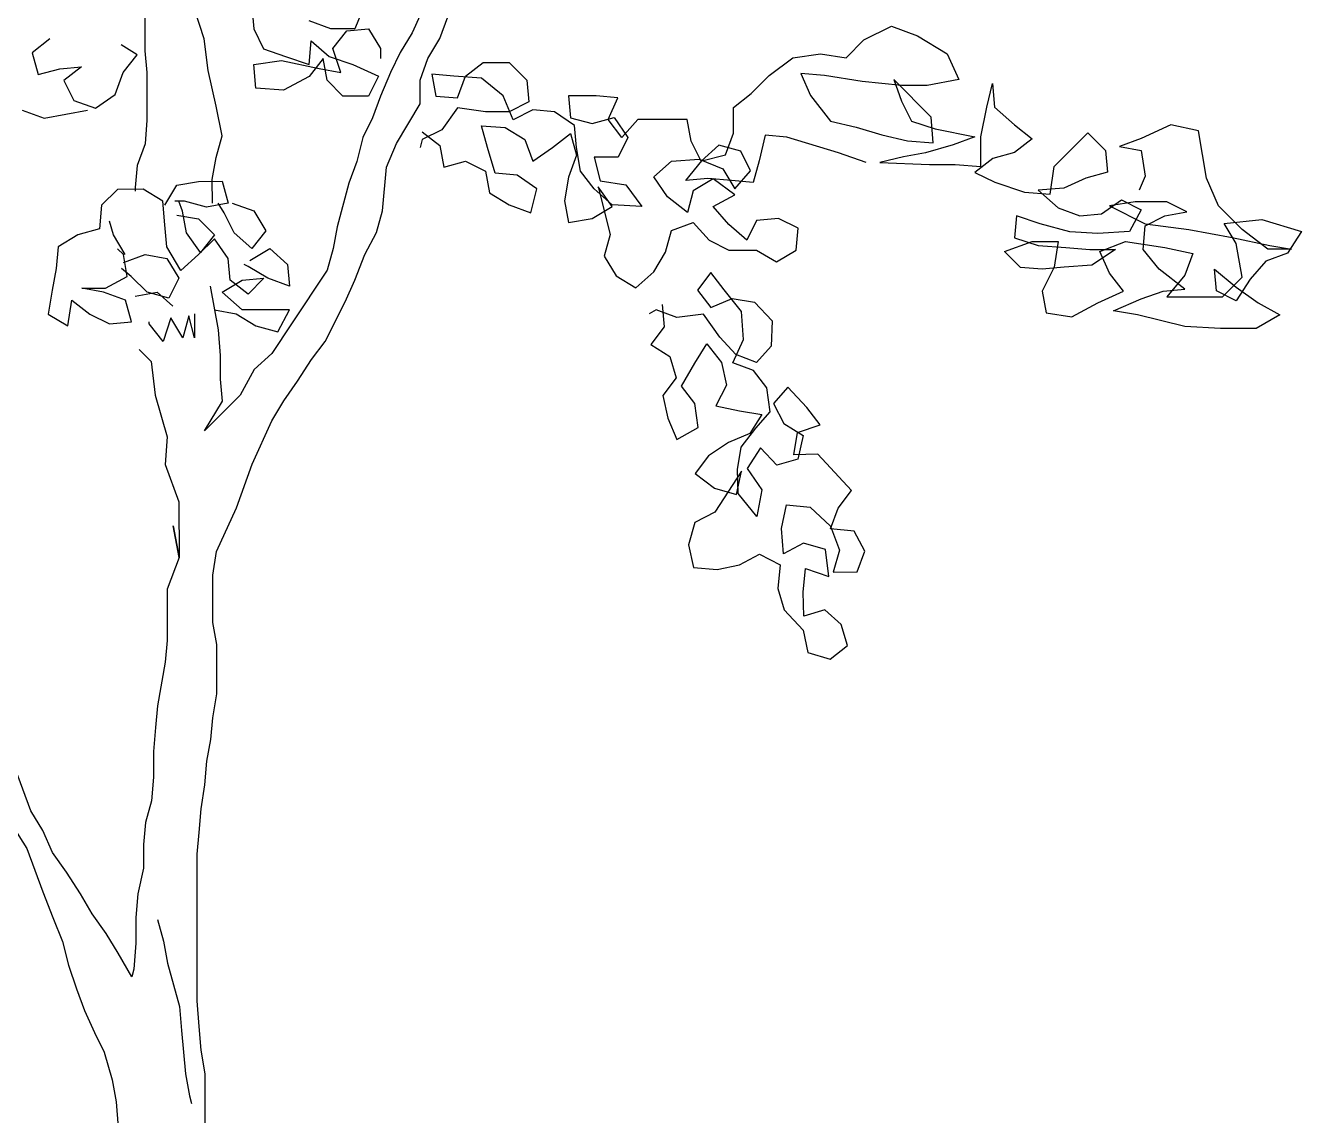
# Model space of a CAD drawing. Header units: millimetres. Extents: x 87938 to 265635, y 330093 to 434310.
# Drawn here: x 107563 to 109721, y 369060 to 370904 of the extents above; entities that cross this region are included whole.
import ezdxf

# ---------------------------------------------------------------- set-up
doc = ezdxf.new("R2010")
doc.units = ezdxf.units.MM

# ---------------------------------------------------------------- blocks, each defined once
blk = doc.blocks.new('A$C2800069E')
for p, q in [((2579.8, 4403.1), (2554.1, 4346.4)), ((2206.6, 4387.3), (2206.6, 4323)), ((2492.3, 4382.4), (2479.5, 4351.5)), ((2283.9, 4338.5), (2271, 4377.1)), ((2345.6, 4379.7), (2348.2, 4351.4)), ((2590.2, 4338.8), (2600.5, 4367.1)), ((2348.2, 4351.4), (2361.1, 4325.7)), ((2448.6, 4351.5), (2420.3, 4361.8)), ((2479.5, 4351.5), (2448.6, 4351.5)), ((2451.2, 4325.8), (2469.2, 4348.9)), ((2469.2, 4348.9), (2497.5, 4351.5)), ((2497.5, 4351.5), (2513, 4325.8)), ((3141.9, 4337.1), (3177.9, 4355.1)), ((3177.9, 4355.1), (3211.4, 4342.3)), ((2083.1, 4338.3), (2059.9, 4320.3)), ((2289, 4297.3), (2283.9, 4338.5)), ((2420.3, 4305.1), (2422.9, 4336)), ((2422.9, 4336), (2446.1, 4315.5)), ((2554.1, 4346.4), (2538.7, 4320.7)), ((2574.8, 4313), (2590.2, 4338.8)), ((3118.7, 4313.9), (3141.9, 4337.1)), ((3211.4, 4342.3), (3250, 4319.1)), ((2059.9, 4320.3), (2067.7, 4291.9)), ((2196.4, 4317.8), (2175.8, 4330.7)), ((2178.4, 4294.6), (2196.4, 4317.8)), ((2206.6, 4323), (2209.2, 4294.6)), ((2361.1, 4325.7), (2389.4, 4315.4)), ((2389.4, 4315.4), (2420.3, 4305.1)), ((2446.1, 4315.5), (2477, 4305.2)), ((2461.5, 4294.9), (2451.2, 4325.8)), ((2513, 4325.8), (2513, 4312.9)), ((2538.7, 4320.7), (2525.9, 4294.9)), ((3049.2, 4313.8), (3085.3, 4319)), ((3085.3, 4319), (3118.7, 4313.9)), ((3250, 4319.1), (3265.5, 4285.7)), ((2067.7, 4291.9), (2096, 4299.7)), ((2096, 4299.7), (2124.3, 4302.3)), ((2124.3, 4302.3), (2101.1, 4284.3)), ((2348.2, 4305.1), (2384.3, 4310.3)), ((2350.8, 4274.2), (2348.2, 4305.1)), ((2384.3, 4310.3), (2433.2, 4300)), ((2438.3, 4312.9), (2420.3, 4289.7)), ((2433.2, 4300), (2461.5, 4294.9)), ((2443.5, 4284.6), (2438.3, 4312.9)), ((2477, 4305.2), (2510.4, 4289.8)), ((2564.5, 4284.7), (2574.8, 4313)), ((2623.7, 4289.9), (2646.8, 4307.9)), ((2646.8, 4307.9), (2680.3, 4307.9)), ((2680.3, 4307.9), (2703.5, 4284.8)), ((3018.4, 4290.6), (3049.2, 4313.8)), ((2101.1, 4284.3), (2114, 4258.5)), ((2168.1, 4266.3), (2178.4, 4294.6)), ((2209.2, 4294.6), (2209.3, 4232.9)), ((2299.4, 4251), (2289, 4297.3)), ((2420.3, 4289.7), (2386.9, 4271.6)), ((2464.1, 4264), (2443.5, 4284.6)), ((2510.4, 4289.8), (2497.6, 4264)), ((2525.9, 4294.9), (2513, 4264)), ((2564.5, 4253.8), (2564.5, 4284.7)), ((2608.3, 4289.9), (2579.9, 4292.4)), ((2579.9, 4292.4), (2585.1, 4264.1)), ((2644.3, 4287.3), (2608.3, 4289.9)), ((2613.4, 4261.6), (2623.7, 4289.9)), ((2672.6, 4264.2), (2644.3, 4287.3)), ((2703.5, 4284.8), (2706.1, 4256.5)), ((2995.2, 4267.4), (3018.4, 4290.6)), ((3090.4, 4290.7), (3059.6, 4293.2)), ((3059.6, 4293.2), (3072.5, 4264.9)), ((3139.4, 4283), (3090.4, 4290.7)), ((3190.9, 4277.9), (3139.4, 4283)), ((3229.5, 4236.8), (3180.6, 4285.6)), ((3180.6, 4285.6), (3190.9, 4257.3)), ((3265.5, 4285.7), (3224.3, 4277.9)), ((2142.4, 4248.2), (2168.1, 4266.3)), ((2386.9, 4271.6), (2350.8, 4274.2)), ((2972.1, 4249.4), (2995.2, 4267.4)), ((3224.3, 4277.9), (3190.9, 4277.9)), ((3301.6, 4249.7), (3309.3, 4280.6)), ((3309.3, 4280.6), (3311.9, 4249.7)), ((2114, 4258.5), (2142.4, 4248.2)), ((2307.1, 4212.4), (2299.4, 4251)), ((2497.6, 4264), (2464.1, 4264)), ((2513, 4264), (2502.8, 4235.7)), ((2533.7, 4202.3), (2564.5, 4253.8)), ((2585.1, 4264.1), (2613.4, 4261.6)), ((2685.5, 4233.3), (2672.6, 4264.2)), ((2706.1, 4256.5), (2680.4, 4243.6)), ((2793.6, 4264.3), (2757.6, 4264.3)), ((2757.6, 4264.3), (2760.2, 4235.9)), ((2821.9, 4261.7), (2793.6, 4264.3)), ((2809.1, 4233.4), (2821.9, 4261.7)), ((2972.1, 4215.9), (2972.1, 4249.4)), ((3072.5, 4264.9), (3098.2, 4231.5)), ((3190.9, 4257.3), (3203.8, 4231.6)), ((3293.9, 4211.1), (3301.6, 4249.7)), ((3311.9, 4249.7), (3337.6, 4226.6)), ((2047.1, 4245.6), (2075.4, 4235.3)), ((2075.4, 4235.3), (2132.1, 4245.7)), ((2209.3, 4232.9), (2206.8, 4202)), ((2502.8, 4235.7), (2489.9, 4210)), ((2613.4, 4248.7), (2592.9, 4220.3)), ((2649.5, 4243.6), (2613.4, 4248.7)), ((2680.4, 4243.6), (2649.5, 4243.6)), ((2711.3, 4246.2), (2685.5, 4233.3)), ((2739.6, 4243.6), (2711.3, 4246.2)), ((2765.3, 4225.7), (2739.6, 4243.6)), ((2760.2, 4235.9), (2788.5, 4228.2)), ((2788.5, 4228.2), (2816.8, 4236)), ((2827.1, 4210.3), (2809.1, 4233.4)), ((2816.8, 4236), (2834.9, 4210.3)), ((2847.7, 4233.5), (2827.1, 4210.3)), ((2912.1, 4233.5), (2847.7, 4233.5)), ((2917.2, 4205.2), (2912.1, 4233.5)), ((3232.1, 4203.3), (3229.5, 4236.8)), ((2592.9, 4220.3), (2567.1, 4207.5)), ((2567.1, 4217.7), (2590.3, 4199.7)), ((2652.1, 4197.2), (2644.4, 4225.5)), ((2644.4, 4225.5), (2675.2, 4223)), ((2675.2, 4223), (2701, 4207.6)), ((2767.9, 4197.3), (2765.3, 4225.7)), ((2961.8, 4187.6), (2972.1, 4215.9)), ((3098.2, 4231.5), (3131.7, 4223.8)), ((3131.7, 4223.8), (3165.2, 4213.5)), ((3203.8, 4231.6), (3234.7, 4221.3)), ((3234.7, 4221.3), (3286.2, 4211.1)), ((3337.6, 4226.6), (3360.8, 4208.6)), ((3389.2, 4172.5), (3432.9, 4216.3)), ((3432.9, 4216.3), (3456.1, 4193.2)), ((3541, 4226.7), (3502.4, 4208.7)), ((3577, 4219), (3541, 4226.7)), ((3587.4, 4157.3), (3577, 4219)), ((2206.8, 4202), (2196.5, 4173.6)), ((2299.4, 4184), (2307.1, 4212.4)), ((2489.9, 4210), (2482.2, 4179.1)), ((2520.8, 4171.4), (2533.7, 4202.3)), ((2567.1, 4207.5), (2564.6, 4197.2)), ((2590.3, 4199.7), (2595.5, 4171.4)), ((2701, 4207.6), (2711.3, 4179.3)), ((2737, 4197.3), (2760.2, 4215.4)), ((2760.2, 4215.4), (2767.9, 4187)), ((2834.9, 4210.3), (2822, 4184.5)), ((2930.1, 4179.5), (2917.2, 4205.2)), ((2953.3, 4200.1), (2930.1, 4179.5)), ((2981.6, 4192.4), (2953.3, 4200.1)), ((3013.3, 4213.4), (3005.6, 4179.9)), ((3041.6, 4210.8), (3013.3, 4213.4)), ((3108.6, 4190.3), (3041.6, 4210.8)), ((3165.2, 4213.5), (3198.6, 4205.8)), ((3198.6, 4205.8), (3232.1, 4203.3)), ((3257.9, 4200.7), (3221.8, 4190.4)), ((3286.2, 4211.1), (3257.9, 4200.7)), ((3293.9, 4172.5), (3293.9, 4211.1)), ((3360.8, 4208.6), (3337.7, 4190.5)), ((3502.4, 4208.7), (3474.1, 4198.4)), ((2294.3, 4155.7), (2299.4, 4184)), ((2662.4, 4163.8), (2652.1, 4197.2)), ((2711.3, 4179.3), (2737, 4197.3)), ((2767.9, 4187), (2757.7, 4158.7)), ((2773.1, 4166.5), (2767.9, 4197.3)), ((2822, 4184.5), (2791.1, 4184.5)), ((2791.1, 4184.5), (2798.9, 4153.6)), ((2931, 4179.8), (2961.8, 4187.6)), ((2994.5, 4166.7), (2981.6, 4192.4)), ((3144.6, 4177.5), (3108.6, 4190.3)), ((3193.5, 4185.2), (3162.6, 4177.5)), ((3221.8, 4190.4), (3193.5, 4185.2)), ((3309.4, 4182.8), (3286.2, 4164.7)), ((3337.7, 4190.5), (3309.4, 4182.8)), ((3456.1, 4193.2), (3458.7, 4164.9)), ((3474.1, 4198.4), (3502.4, 4193.2)), ((3502.4, 4193.2), (3507.6, 4159.8)), ((2196.5, 4173.6), (2193.9, 4145.3)), ((2482.2, 4179.1), (2471.9, 4150.7)), ((2515.7, 4114.7), (2520.8, 4171.4)), ((2595.5, 4171.4), (2623.8, 4179.2)), ((2623.8, 4179.2), (2649.6, 4166.3)), ((2649.6, 4166.3), (2654.7, 4138)), ((2791.2, 4143.3), (2773.1, 4166.5)), ((2868.4, 4158.8), (2891.5, 4179.4)), ((2891.5, 4179.4), (2927.6, 4182)), ((2910.4, 4154.1), (2931, 4179.8)), ((2927.6, 4182), (2958.5, 4169.2)), ((2958.5, 4169.2), (2973.9, 4143.5)), ((2973.9, 4143.5), (2994.5, 4166.7)), ((3005.6, 4179.9), (2997.9, 4151.6)), ((3162.6, 4177.5), (3227, 4175)), ((3227, 4175), (3260.5, 4175)), ((3260.5, 4175), (3293.9, 4172.5)), ((3384, 4136.5), (3389.2, 4172.5)), ((2248, 4148), (2276.3, 4153.1)), ((2276.3, 4153.1), (2307.2, 4153.2)), ((2294.4, 4124.8), (2294.3, 4155.7)), ((2307.2, 4153.2), (2314.9, 4124.8)), ((2471.9, 4150.7), (2456.6, 4094.1)), ((2690.7, 4161.2), (2662.4, 4163.8)), ((2716.5, 4143.2), (2690.7, 4161.2)), ((2757.7, 4158.7), (2752.6, 4127.8)), ((2798.9, 4153.6), (2832.3, 4148.5)), ((2886.4, 4133.1), (2868.4, 4158.8)), ((2938.7, 4156.7), (2910.4, 4154.1)), ((2945.6, 4156.3), (2919.9, 4140.8)), ((2969.6, 4154.1), (2938.7, 4156.7)), ((2973.9, 4135.7), (2945.6, 4156.3)), ((2997.9, 4151.6), (2969.6, 4154.1)), ((3286.2, 4164.7), (3312, 4151.9)), ((3312, 4151.9), (3350.6, 4139)), ((3430.4, 4157.1), (3402.1, 4144.2)), ((3458.7, 4164.9), (3430.4, 4157.1)), ((3507.6, 4159.8), (3499.9, 4141.8)), ((3602.9, 4121.3), (3587.4, 4157.3)), ((2170.8, 4142.7), (2150.2, 4122.1)), ((2204.2, 4142.8), (2170.8, 4142.7)), ((2193.9, 4145.3), (2193.9, 4140.2)), ((2230, 4127.3), (2204.2, 4142.8)), ((2232.6, 4122.2), (2248, 4148)), ((2654.7, 4138), (2680.5, 4122.6)), ((2708.8, 4112.3), (2716.5, 4143.2)), ((2814.3, 4122.7), (2791.2, 4143.3)), ((2814.3, 4120.2), (2796.3, 4145.9)), ((2796.3, 4145.9), (2811.8, 4084.1)), ((2832.3, 4148.5), (2853, 4120.2)), ((2912.2, 4112.5), (2886.4, 4133.1)), ((2919.9, 4140.8), (2912.2, 4112.5)), ((2945.6, 4120.3), (2973.9, 4135.7)), ((3350.6, 4139), (3384, 4136.5)), ((3402.1, 4144.2), (3368.6, 4141.6)), ((3368.6, 4141.6), (3394.4, 4118.5)), ((2150.2, 4122.1), (2147.7, 4091.2)), ((2232.6, 4096.5), (2230, 4127.3)), ((2258.3, 4127.4), (2245.4, 4127.4)), ((2255.7, 4114.5), (2250.6, 4127.4)), ((2286.6, 4119.7), (2258.3, 4127.4)), ((2314.9, 4124.8), (2286.6, 4119.7)), ((2309.8, 4112), (2302.1, 4124.8)), ((2320.1, 4124.9), (2348.4, 4114.6)), ((2680.5, 4122.6), (2708.8, 4112.3)), ((2752.6, 4127.8), (2757.7, 4099.5)), ((2788.6, 4104.7), (2814.3, 4120.2)), ((2853, 4120.2), (2814.3, 4122.7)), ((2966.2, 4097.1), (2945.6, 4120.3)), ((3394.4, 4118.5), (3422.7, 4108.2)), ((3451, 4110.8), (3476.7, 4128.9)), ((3494.7, 4126.3), (3461.3, 4121.1)), ((3461.3, 4121.1), (3507.6, 4098)), ((3476.7, 4128.9), (3502.5, 4116)), ((3502.5, 4116), (3487.1, 4087.7)), ((3535.9, 4126.3), (3494.7, 4126.3)), ((3561.7, 4113.5), (3535.9, 4126.3)), ((3633.8, 4090.4), (3602.9, 4121.3)), ((2165.7, 4083.5), (2160.5, 4101.5)), ((2248, 4109.3), (2276.4, 4104.2)), ((2260.9, 4086.2), (2255.7, 4114.5)), ((2276.4, 4104.2), (2297, 4083.6)), ((2322.7, 4086.2), (2309.8, 4112)), ((2348.4, 4114.6), (2363.9, 4088.9)), ((2508, 4086.4), (2515.7, 4114.7)), ((2757.7, 4099.5), (2788.6, 4104.7)), ((2891.6, 4089.3), (2919.9, 4099.7)), ((2919.9, 4099.7), (2940.5, 4076.5)), ((3002.3, 4102.3), (2989.4, 4076.6)), ((3030.6, 4104.9), (3002.3, 4102.3)), ((3056.3, 4092.1), (3030.6, 4104.9)), ((3340.3, 4108.1), (3337.8, 4079.8)), ((3371.2, 4097.9), (3340.3, 4108.1)), ((3422.7, 4108.2), (3451, 4110.8)), ((3507.6, 4095.4), (3533.4, 4108.3)), ((3533.4, 4108.3), (3561.7, 4113.5)), ((3610.6, 4098.1), (3659.5, 4103.3)), ((3659.5, 4103.3), (3711, 4087.9)), ((2119.3, 4083.5), (2093.6, 4068)), ((2147.7, 4091.2), (2119.3, 4083.5)), ((2181.1, 4057.8), (2165.7, 4083.5)), ((2235.2, 4068.1), (2232.6, 4096.5)), ((2279, 4060.5), (2260.9, 4086.2)), ((2297, 4083.6), (2279, 4060.5)), ((2345.9, 4065.7), (2322.7, 4086.2)), ((2363.9, 4088.9), (2345.9, 4065.7)), ((2456.6, 4094.1), (2451.4, 4065.8)), ((2492.6, 4058.1), (2508, 4086.4)), ((2811.8, 4084.1), (2804.1, 4055.8)), ((2883.9, 4061), (2891.6, 4089.3)), ((2989.4, 4076.6), (2966.2, 4097.1)), ((3053.8, 4063.7), (3056.3, 4092.1)), ((3409.8, 4087.6), (3371.2, 4097.9)), ((3445.9, 4085.1), (3409.8, 4087.6)), ((3487.1, 4087.7), (3445.9, 4085.1)), ((3505.1, 4064.5), (3507.6, 4095.4)), ((3507.6, 4098), (3564.3, 4090.3)), ((3564.3, 4090.3), (3620.9, 4080.1)), ((3626.1, 4072.4), (3610.6, 4098.1)), ((3667.3, 4064.7), (3633.8, 4090.4)), ((3711, 4087.9), (3693, 4059.6)), ((2093.6, 4068), (2091.1, 4039.7)), ((2253.2, 4037.3), (2235.2, 4068.1)), ((2297, 4078.5), (2276.4, 4057.9)), ((2315, 4052.8), (2297, 4078.5)), ((2940.5, 4076.5), (2966.3, 4063.7)), ((3324.9, 4061.8), (3360.9, 4074.7)), ((3337.8, 4079.8), (3368.7, 4069.6)), ((3360.9, 4074.7), (3394.4, 4074.7)), ((3368.7, 4069.6), (3404.7, 4067)), ((3394.4, 4074.7), (3389.3, 4041.3)), ((3404.7, 4067), (3435.6, 4064.5)), ((3448.5, 4061.9), (3481.9, 4074.8)), ((3481.9, 4074.8), (3533.4, 4067.1)), ((3533.4, 4067.1), (3569.5, 4059.4)), ((3620.9, 4080.1), (3669.8, 4069.8)), ((3633.8, 4028.6), (3626.1, 4072.4)), ((3669.8, 4069.8), (3698.2, 4064.7)), ((2178.6, 4057.8), (2170.8, 4065.5)), ((2183.7, 4029.5), (2178.6, 4057.8)), ((2178.6, 4047.5), (2206.9, 4057.8)), ((2206.9, 4057.8), (2235.2, 4052.7)), ((2235.2, 4052.7), (2250.7, 4027)), ((2276.4, 4057.9), (2253.2, 4037.3)), ((2317.6, 4024.5), (2315, 4052.8)), ((2343.3, 4050.2), (2369.1, 4065.7)), ((2369.1, 4065.7), (2392.2, 4045.1)), ((2451.4, 4065.8), (2443.7, 4037.4)), ((2479.8, 4024.6), (2492.6, 4058.1)), ((2804.1, 4055.8), (2819.6, 4030.1)), ((2868.5, 4035.3), (2883.9, 4061)), ((2966.3, 4063.7), (3002.3, 4063.7)), ((3002.3, 4063.7), (3028.1, 4048.3)), ((3028.1, 4048.3), (3053.8, 4063.7)), ((3345.5, 4041.2), (3324.9, 4061.8)), ((3435.6, 4064.5), (3469.1, 4064.5)), ((3469.1, 4064.5), (3438.2, 4043.9)), ((3461.4, 4033.6), (3448.5, 4061.9)), ((3525.7, 4038.8), (3505.1, 4064.5)), ((3569.5, 4059.4), (3559.2, 4031.1)), ((3693, 4059.6), (3664.7, 4049.2)), ((3698.2, 4064.7), (3667.3, 4064.7)), ((2091.1, 4039.7), (2085.9, 4011.4)), ((2188.9, 4029.5), (2176, 4039.8)), ((2340.8, 4042.5), (2335.6, 4045.1)), ((2366.5, 4027.1), (2340.8, 4042.5)), ((2392.2, 4045.1), (2394.8, 4016.8)), ((2443.7, 4037.4), (2397.5, 3967.9)), ((2845.3, 4014.6), (2868.5, 4035.3)), ((2942.7, 4034.5), (2925.4, 4011.4)), ((2960.1, 4012), (2942.7, 4034.5)), ((3373.8, 4038.7), (3345.5, 4041.2)), ((3402.2, 4041.3), (3373.8, 4038.7)), ((3389.3, 4041.3), (3373.9, 4010.4)), ((3438.2, 4043.9), (3402.2, 4041.3)), ((3479.4, 4010.4), (3461.4, 4033.6)), ((3559.2, 4013.1), (3525.7, 4038.8)), ((3600.4, 4010.6), (3597.8, 4038.9)), ((3597.8, 4038.9), (3626.1, 4015.7)), ((3664.7, 4049.2), (3644.1, 4026)), ((2155.4, 4014), (2183.7, 4029.5)), ((2209.5, 4008.9), (2188.9, 4029.5)), ((2250.7, 4027), (2237.8, 4001.2)), ((2302.2, 3960.1), (2291.9, 4016.7)), ((2307.3, 4009), (2333.1, 4024.5)), ((2340.8, 4006.5), (2317.6, 4024.5)), ((2333.1, 4024.5), (2361.4, 4027.1)), ((2361.4, 4027.1), (2340.8, 4006.5)), ((2394.8, 4016.8), (2366.5, 4027.1)), ((2466.9, 3996.3), (2479.8, 4024.6)), ((2819.6, 4030.1), (2845.3, 4014.6)), ((3559.2, 4031.1), (3536, 4002.8)), ((3608.1, 4002.8), (3633.8, 4028.6)), ((3644.1, 4026), (3626.2, 3997.7)), ((2085.9, 4011.4), (2080.8, 3980.5)), ((2152.9, 4008.9), (2124.6, 4014)), ((2124.6, 4014), (2155.4, 4014)), ((2181.2, 3998.6), (2152.9, 4008.9)), ((2194.1, 4003.7), (2222.4, 4008.9)), ((2237.8, 4001.2), (2209.5, 4008.9)), ((2222.4, 4008.9), (2243, 3990.9)), ((2333.1, 3985.9), (2307.3, 4009)), ((2925.4, 4011.4), (2942.9, 3989)), ((2942.9, 3989), (2970.6, 4000.7)), ((2982.8, 3983.9), (2960.1, 4012)), ((2970.6, 4000.7), (2999.6, 3996.1)), ((3373.9, 4010.4), (3379, 3982)), ((3446, 3995), (3479.4, 4010.4)), ((3466.6, 3984.7), (3502.6, 4000.2)), ((3502.6, 4000.2), (3530.9, 4010.5)), ((3530.9, 4010.5), (3559.2, 4013.1)), ((3536, 4002.8), (3608.1, 4002.8)), ((3626.2, 3997.7), (3600.4, 4010.6)), ((3626.1, 4015.7), (3654.5, 3995.2)), ((2106.6, 3965.1), (2111.7, 3998.5)), ((2111.7, 3998.5), (2134.9, 3980.5)), ((2189, 3970.3), (2181.2, 3998.6)), ((2297.1, 3985.8), (2325.4, 3980.7)), ((2394.9, 3985.9), (2333.1, 3985.9)), ((2379.5, 3957.6), (2394.9, 3985.9)), ((2441.2, 3944.8), (2466.9, 3996.3)), ((2871.7, 3986), (2862.4, 3980.9)), ((2898.7, 3976), (2871.7, 3986)), ((2879.3, 3993), (2881.9, 3963.8)), ((2985.1, 3947.4), (2982.8, 3983.9)), ((2999.6, 3996.1), (3022.4, 3971.6)), ((3412.5, 3976.9), (3446, 3995)), ((3497.5, 3979.6), (3466.6, 3984.7)), ((3654.5, 3995.2), (3682.8, 3979.7)), ((2080.8, 3980.5), (2106.6, 3965.1)), ((2134.9, 3980.5), (2160.6, 3967.7)), ((2160.6, 3967.7), (2189, 3970.3)), ((2212.1, 3967.7), (2212.1, 3970.3)), ((2230.2, 3944.6), (2212.1, 3967.7)), ((2240.4, 3975.5), (2230.2, 3944.6)), ((2255.9, 3949.7), (2240.4, 3975.5)), ((2263.6, 3978.1), (2255.9, 3949.7)), ((2271.3, 3949.8), (2263.6, 3978.1)), ((2271.3, 3980.7), (2271.3, 3949.8)), ((2325.4, 3980.7), (2351.1, 3965.3)), ((2397.5, 3967.9), (2371.8, 3929.3)), ((2933.4, 3980.2), (2898.7, 3976)), ((2954.3, 3950.3), (2933.4, 3980.2)), ((3022.4, 3971.6), (3021.2, 3938.8)), ((3379, 3982), (3412.5, 3976.9)), ((3559.3, 3964.2), (3497.5, 3979.6)), ((3682.8, 3979.7), (3651.9, 3961.7)), ((2304.8, 3926.6), (2302.2, 3960.1)), ((2351.1, 3965.3), (2379.5, 3957.6)), ((2881.9, 3963.8), (2864.7, 3940.7)), ((2975.3, 3927.7), (2954.3, 3950.3)), ((3605.6, 3961.7), (3559.3, 3964.2)), ((3651.9, 3961.7), (3605.6, 3961.7)), ((2199.3, 3934.2), (2214.7, 3918.8)), ((2423.2, 3921.6), (2441.2, 3944.8)), ((2864.7, 3940.7), (2889.6, 3925.3)), ((2922.1, 3916.8), (2937.6, 3941.8)), ((2937.6, 3941.8), (2956.7, 3917.4)), ((2971.3, 3916.9), (2985.1, 3947.4)), ((3021.2, 3938.8), (3002.3, 3917.7)), ((2214.7, 3918.8), (2219.9, 3875.1)), ((2304.9, 3895.7), (2304.8, 3926.6)), ((2371.8, 3929.3), (2348.6, 3908.6)), ((2405.3, 3893.3), (2423.2, 3921.6)), ((2889.6, 3925.3), (2897.8, 3897.7)), ((2904.6, 3886.5), (2922.1, 3916.8)), ((2956.7, 3917.4), (2963, 3888.1)), ((2998.3, 3906.9), (2971.3, 3916.9)), ((3002.3, 3917.7), (2975.3, 3927.7)), ((2348.6, 3908.6), (2330.6, 3875.2)), ((3015.7, 3884.4), (2998.3, 3906.9)), ((2307.5, 3867.4), (2304.9, 3895.7)), ((2387.3, 3867.5), (2405.3, 3893.3)), ((2897.8, 3897.7), (2880.5, 3874.6)), ((2922.1, 3864), (2904.6, 3886.5)), ((2963, 3888.1), (2949.3, 3861.2)), ((3020, 3853.3), (3015.7, 3884.4)), ((3043, 3885.3), (3024.1, 3864.1)), ((3067.6, 3858.9), (3043, 3885.3)), ((2219.9, 3875.1), (2235.4, 3821)), ((2330.6, 3875.2), (2284.3, 3828.8)), ((2284.3, 3828.8), (2307.5, 3867.4)), ((2371.8, 3841.7), (2387.3, 3867.5)), ((2880.5, 3874.6), (2886.8, 3845.2)), ((2926.4, 3832.9), (2922.1, 3864)), ((2949.3, 3861.2), (2980, 3854.7)), ((2980, 3854.7), (3009, 3850)), ((3001.1, 3832.1), (3020, 3853.3)), ((3024.1, 3864.1), (3037.7, 3838.1)), ((3085, 3836.4), (3067.6, 3858.9)), ((2346.1, 3785.1), (2371.8, 3841.7)), ((2886.8, 3845.2), (2898.6, 3817.5)), ((3009, 3850), (2993.5, 3825.1)), ((3037.7, 3838.1), (3062.7, 3822.6)), ((3055.5, 3826.5), (3085, 3836.4)), ((2235.4, 3821), (2232.9, 3785)), ((2898.6, 3817.5), (2926.4, 3832.9)), ((2993.5, 3825.1), (2965.8, 3813.3)), ((2982, 3807.3), (3001.1, 3832.1)), ((3050.9, 3797.6), (3055.5, 3826.5)), ((3062.7, 3822.6), (3056.1, 3791.9)), ((2965.8, 3813.3), (2939.7, 3796)), ((2977.3, 3778.3), (2982, 3807.3)), ((3007.5, 3806.4), (2990.1, 3779.7)), ((3028.5, 3783.8), (3007.5, 3806.4)), ((2232.9, 3785), (2250.9, 3736.1)), ((2325.6, 3728.4), (2346.1, 3785.1)), ((2939.7, 3796), (2922.5, 3772.9)), ((3056.1, 3791.9), (3028.5, 3783.8)), ((3081.8, 3798.3), (3050.9, 3797.6)), ((3125.7, 3751.2), (3081.8, 3798.3)), ((2922.5, 3772.9), (2947.3, 3753.9)), ((2982.7, 3776.3), (2948, 3722.9)), ((2976.2, 3745.6), (2982.7, 3776.3)), ((2978.1, 3747.3), (2977.3, 3778.3)), ((2990.1, 3779.7), (3009.2, 3751.7)), ((2947.3, 3753.9), (2976.2, 3745.6)), ((3009.2, 3751.7), (3002.5, 3717.3)), ((3108.5, 3728.1), (3125.7, 3751.2)), ((2250.9, 3736.1), (2251, 3664)), ((3002.5, 3717.3), (2978.1, 3747.3)), ((2299.9, 3671.8), (2325.6, 3728.4)), ((2948, 3722.9), (2922.1, 3709.2)), ((3034.7, 3701.6), (3041.3, 3732.3)), ((3041.3, 3732.3), (3072.1, 3729.4)), ((3072.1, 3729.4), (3098.6, 3704.8)), ((3098.5, 3701.2), (3108.5, 3728.1)), ((2251, 3664), (2243.3, 3705.2)), ((2243.3, 3705.2), (2251, 3664)), ((2922.1, 3709.2), (2913.8, 3680.4)), ((3037.2, 3668.7), (3034.7, 3701.6)), ((3129.3, 3698.3), (3098.5, 3701.2)), ((3098.6, 3704.8), (3110.2, 3673.4)), ((3143, 3672.3), (3129.3, 3698.3)), ((2294.8, 3640.9), (2299.9, 3671.8)), ((2913.8, 3680.4), (2920, 3651)), ((2980.2, 3654.3), (3006.2, 3668)), ((3006.2, 3668), (3033.1, 3654.3)), ((3063.2, 3682.4), (3037.2, 3668.7)), ((3092, 3674.1), (3063.2, 3682.4)), ((3096.3, 3639.3), (3092, 3674.1)), ((3110.2, 3673.4), (3101.9, 3644.6)), ((3132.9, 3645.3), (3143, 3672.3)), ((2251, 3664), (2235.6, 3622.8)), ((2950.9, 3648.1), (2980.2, 3654.3)), ((3033.1, 3654.3), (3030.1, 3623.4)), ((2294.9, 3579.1), (2294.8, 3640.9)), ((2920, 3651), (2950.9, 3648.1)), ((3062.8, 3618.6), (3065.7, 3649.5)), ((3065.7, 3649.5), (3096.3, 3639.3)), ((3101.9, 3644.6), (3132.9, 3645.3)), ((2235.6, 3622.8), (2235.7, 3555.9)), ((3030.1, 3623.4), (3038.3, 3595.8)), ((3063.5, 3587.7), (3062.8, 3618.6)), ((3038.3, 3595.8), (3062.8, 3569.5)), ((3091.1, 3595.8), (3063.5, 3587.7)), ((3112.3, 3576.8), (3091.1, 3595.8)), ((2300, 3550.8), (2294.9, 3579.1)), ((3062.8, 3569.5), (3069.1, 3540.1)), ((3120.4, 3549.2), (3112.3, 3576.8)), ((2235.7, 3555.9), (2233.1, 3527.6)), ((2300.1, 3486.4), (2300, 3550.8)), ((3069.1, 3540.1), (3097.9, 3531.8)), ((3097.9, 3531.8), (3120.4, 3549.2)), ((2233.1, 3527.6), (2222.9, 3470.9)), ((2295, 3455.5), (2300.1, 3486.4)), ((2222.9, 3470.9), (2220.3, 3442.6)), ((2292.4, 3427.2), (2295, 3455.5)), ((2220.3, 3442.6), (2217.8, 3411.7)), ((2287.3, 3398.9), (2292.4, 3427.2)), ((2217.8, 3411.7), (2217.8, 3378.2)), ((2058.2, 3334.3), (2037.6, 3390.9)), ((2284.7, 3368), (2287.3, 3398.9)), ((2217.8, 3378.2), (2215.3, 3347.3)), ((2279.6, 3337.1), (2284.7, 3368)), ((2215.3, 3347.3), (2207.6, 3319)), ((2277.1, 3306.2), (2279.6, 3337.1)), ((2073.7, 3308.6), (2058.2, 3334.3)), ((2035.1, 3313.7), (2053.1, 3285.4)), ((2086.6, 3280.3), (2073.7, 3308.6)), ((2207.6, 3319), (2205, 3290.7)), ((2274.5, 3277.9), (2277.1, 3306.2)), ((2205, 3290.7), (2205, 3259.8)), ((2053.1, 3285.4), (2073.8, 3228.8)), ((2104.7, 3254.6), (2086.6, 3280.3)), ((2274.7, 3087.4), (2274.5, 3277.9)), ((2122.7, 3226.3), (2104.7, 3254.6)), ((2205, 3259.8), (2197.4, 3226.3)), ((2073.8, 3228.8), (2086.7, 3195.4)), ((2138.2, 3200.5), (2122.7, 3226.3)), ((2197.4, 3226.3), (2194.8, 3195.4)), ((2086.7, 3195.4), (2099.6, 3164.5)), ((2156.2, 3174.8), (2138.2, 3200.5)), ((2194.8, 3195.4), (2194.8, 3162)), ((2223.1, 3192.9), (2230.9, 3164.6)), ((2171.7, 3149.1), (2156.2, 3174.8)), ((2099.6, 3164.5), (2107.3, 3133.6)), ((2194.8, 3162), (2192.3, 3128.5)), ((2230.9, 3164.6), (2236, 3136.3)), ((2189.7, 3118.2), (2171.7, 3149.1)), ((2107.3, 3133.6), (2117.7, 3102.7)), ((2192.3, 3128.5), (2189.7, 3118.2)), ((2236, 3136.3), (2251.5, 3079.7)), ((2117.7, 3102.7), (2128, 3074.4)), ((2277.3, 3053.9), (2274.7, 3087.4)), ((2128, 3074.4), (2140.9, 3046.1)), ((2251.5, 3079.7), (2254.1, 3048.8)), ((2279.9, 3023.1), (2277.3, 3053.9)), ((2140.9, 3046.1), (2153.8, 3020.4)), ((2254.1, 3048.8), (2259.3, 2992.1)), ((2285.1, 2992.2), (2279.9, 3023.1)), ((2153.8, 3020.4), (2164.1, 2984.3)), ((2259.3, 2992.1), (2264.5, 2963.8)), ((2285.3, 2765.6), (2285.1, 2992.2)), ((2164.1, 2984.3), (2169.3, 2956)), ((2169.3, 2956), (2171.9, 2922.6)), ((2264.5, 2963.8), (2267.1, 2953.5))]:
    blk.add_line(p, q)

msp = doc.modelspace()

# ---------------------------------------------------------------- block references
at = {"xscale": 1.3, "yscale": 1.3, "zscale": 1.3}
msp.add_blockref('A$C2800069E', (104896.4, 365241), dxfattribs=at)

doc.saveas('drawing.dxf')
